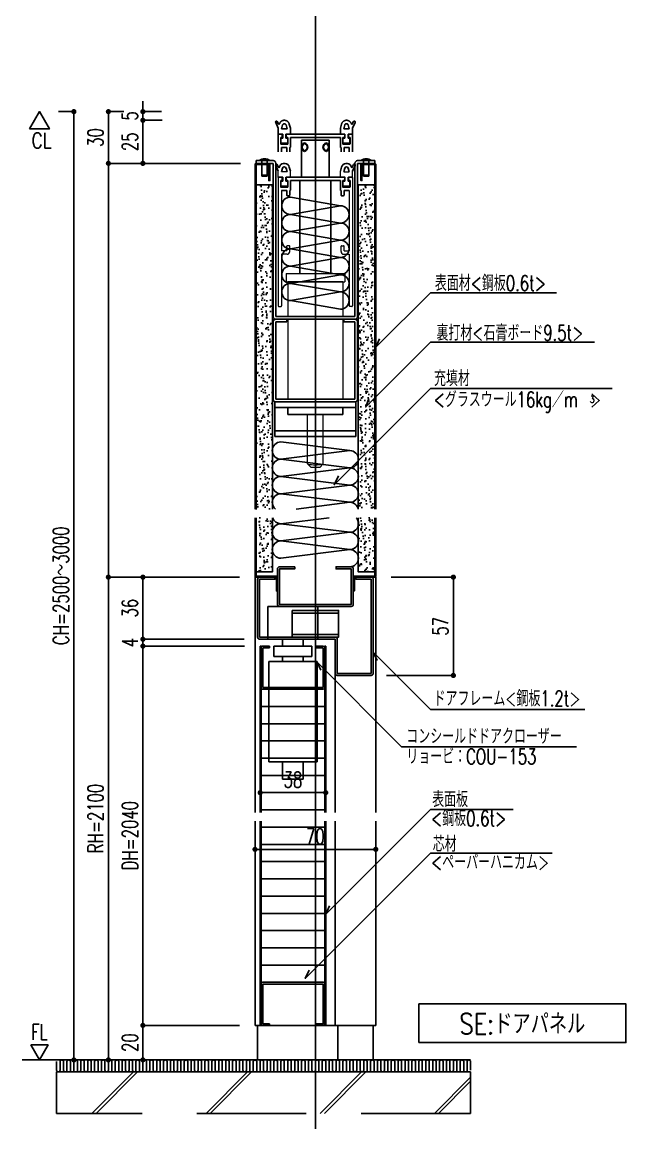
# Model space of a CAD drawing. Extents: x 21 to 47673, y 9 to 26406.
# Drawn here: x 20036 to 20386, y 17336 to 17978 of the extents above; entities that cross this region are included whole.
import ezdxf
from ezdxf.enums import TextEntityAlignment as Align

# ---------------------------------------------------------------- set-up
doc = ezdxf.new("R2010")
doc.units = 0
doc.header["$LTSCALE"] = 10
doc.header["$PDMODE"] = 35
doc.header["$PDSIZE"] = 5
doc.linetypes.add('HIDDEN', pattern=[9.525, 6.35, -3.175])
for name, color, linetype in [('_別途', 6, 'Continuous'), ('_基準', 1, 'Continuous'), ('_文字', 3, 'Continuous'), ('_製品', 4, 'Continuous'), ('_製品寸法', 9, 'Continuous'), ('_製品点線', 6, 'Continuous')]:
    doc.layers.add(name, color=color, linetype=linetype)
doc.styles.add('OKAMURA', font='simplex8.shx', dxfattribs={"width": 0.7, "bigfont": 'BIGFONT.shx'})
doc.dimstyles.new('OKAMURA-003', dxfattribs={"dimscale": 3, "dimtxt": 3, "dimasz": 1, "dimexe": 0, "dimexo": 3, "dimgap": 1, "dimtad": 1, "dimdec": 3, "dimdsep": 46, "dimtxsty": 'OKAMURA', "dimblk1": 'DOT', "dimblk2": 'DOT', "dimsah": 1, "dimcen": 0, "dimclrd": 9, "dimclre": 9, "dimclrt": 3, "dimadec": 0, "dimazin": 0, "dimtfac": 1, "dimtdec": 3, "dimtix": 1, "dimtmove": 2, "dimatfit": 3, "dimldrblk": 'NONE', "dimfxl": 0, "dimtolj": 1, "dimarcsym": 0})
pattern_1 = [(127.5, (-4866.6654, -2716.763), (-4.8941324, -0.160003), [0, -3.8608, 0, -4.318, 0, -4.1275]), (97.5, (-4866.6654, -2716.763), (-7.168251, 4.495233), [0, -2.0828, 0, -3.4798, 0, -1.3335]), (57.5, (-4866.6654, -2719.887), (-0.014372, 7.9099237), [0, -1.27, 0, -4.572, 0, -5.969]), (47.5, (-4866.6654, -2719.887), (-2.229293, 7.6355645), [0, -0.635, 0, -2.9972, 0, -3.429])]
pattern_2 = [(127.5, (-7522.364, -3022.263), (-4.8941324, -0.1600031), [0, -3.8608, 0, -4.318, 0, -4.1275]), (97.5, (-7522.364, -3022.263), (-7.168251, 4.495233), [0, -2.0828, 0, -3.4798, 0, -1.3335]), (57.5, (-7522.364, -3025.387), (-0.0143718, 7.9099237), [0, -1.27, 0, -4.572, 0, -5.969]), (47.5, (-7522.364, -3025.387), (-2.229293, 7.6355645), [0, -0.635, 0, -2.9972, 0, -3.429])]

# ---------------------------------------------------------------- blocks, each defined once
blk = doc.blocks.new('_DOT')
at = {"color": 0, "linetype": 'ByBlock'}
blk.add_line((-0.5, 0), (-1, 0), dxfattribs=at)
at = {"color": 0, "linetype": 'ByBlock', "const_width": 0.5}
blk.add_lwpolyline([(-0.25, 0, 1), (0.25, 0, 1)], format="xyb", close=True, dxfattribs=at)
blk = doc.blocks.new('*D1664')
at = {"layer": '_製品寸法', "color": 9, "lineweight": -2, "transparency": 16777216}
for p, q in [((-149, 550), (-140, 550)), ((-140, 2.98), (-140, 547)), ((-149, -0.02), (-140, -0.02))]:
    blk.add_line(p, q, dxfattribs=at)
at = {"layer": 'Defpoints', "color": 0, "transparency": 16777216}
for p in [(-140, 550), (-140, 550), (-140, -0.02)]:
    blk.add_point(p, dxfattribs=at)
at = {"layer": '_製品寸法', "color": 9, "lineweight": -2, "transparency": 16777216, "xscale": 3, "yscale": 3, "zscale": 3}
for p, rotation in [((-140, 550), 90), ((-140, -0.02), 270)]:
    blk.add_blockref('_DOT', p, dxfattribs=dict(at, rotation=rotation))
at = {"layer": '_製品寸法', "color": 3, "transparency": 16777216, "insert": (-147.5, 274.99), "char_height": 9, "attachment_point": 5, "rotation": 90, "style": 'OKAMURA'}
blk.add_mtext('\\A1;CH=2500～3000', dxfattribs=at)
blk = doc.blocks.new('_None')
blk = doc.blocks.new('*D1665')
at = {"layer": '_製品寸法', "color": 9, "lineweight": -2, "transparency": 16777216}
for p, q in [((-111, 550), (-120, 550)), ((-120, 547), (-120, 523)), ((-43.4, 520), (-120, 520))]:
    blk.add_line(p, q, dxfattribs=at)
at = {"layer": 'Defpoints', "color": 0, "transparency": 16777216}
for p in [(-120, 550), (-120, 520), (-34.4, 520)]:
    blk.add_point(p, dxfattribs=at)
at = {"layer": '_製品寸法', "color": 9, "lineweight": -2, "transparency": 16777216, "xscale": 3, "yscale": 3, "zscale": 3}
for p, rotation in [((-120, 550), 90), ((-120, 520), 270)]:
    blk.add_blockref('_DOT', p, dxfattribs=dict(at, rotation=rotation))
at = {"layer": '_製品寸法', "color": 3, "transparency": 16777216, "insert": (-127.5, 535), "char_height": 9, "attachment_point": 5, "rotation": 90, "style": 'OKAMURA'}
blk.add_mtext('\\A1;30', dxfattribs=at)
blk = doc.blocks.new('*D1666')
at = {"layer": '_製品寸法', "color": 9, "lineweight": -2, "transparency": 16777216}
for p, q in [((-43.4, 520), (-120, 520)), ((-120, 517), (-120, 283)), ((-44, 280), (-120, 280))]:
    blk.add_line(p, q, dxfattribs=at)
at = {"layer": 'Defpoints', "color": 0, "transparency": 16777216}
for p in [(-34.4, 520), (-120, 280), (-35, 280)]:
    blk.add_point(p, dxfattribs=at)
at = {"layer": '_製品寸法', "color": 9, "lineweight": -2, "transparency": 16777216, "xscale": 3, "yscale": 3, "zscale": 3}
for p, rotation in [((-120, 520), 90), ((-120, 280), 270)]:
    blk.add_blockref('_DOT', p, dxfattribs=dict(at, rotation=rotation))
blk = doc.blocks.new('*D1667')
at = {"layer": '_製品寸法', "color": 9, "lineweight": -2, "transparency": 16777216}
for p, q in [((-44, 280), (-120, 280)), ((-120, 277), (-120, 3)), ((-111, 0), (-120, 0))]:
    blk.add_line(p, q, dxfattribs=at)
at = {"layer": 'Defpoints', "color": 0, "transparency": 16777216}
for p in [(-35, 280), (-120, 0), (-120, 0)]:
    blk.add_point(p, dxfattribs=at)
at = {"layer": '_製品寸法', "color": 9, "lineweight": -2, "transparency": 16777216, "xscale": 3, "yscale": 3, "zscale": 3}
for p, rotation in [((-120, 280), 90), ((-120, 0), 270)]:
    blk.add_blockref('_DOT', p, dxfattribs=dict(at, rotation=rotation))
at = {"layer": '_製品寸法', "color": 3, "transparency": 16777216, "insert": (-127.5, 140), "char_height": 9, "attachment_point": 5, "rotation": 90, "style": 'OKAMURA'}
blk.add_mtext('\\A1;RH=2100', dxfattribs=at)
blk = doc.blocks.new('*D1668')
at = {"layer": '_製品寸法', "color": 9, "lineweight": -2, "transparency": 16777216}
for p, q in [((-41, 240), (-100, 240)), ((-100, 237), (-100, 23)), ((-44, 20), (-100, 20))]:
    blk.add_line(p, q, dxfattribs=at)
at = {"layer": 'Defpoints', "color": 0, "transparency": 16777216}
for p in [(-32, 240), (-100, 20), (-35, 20)]:
    blk.add_point(p, dxfattribs=at)
at = {"layer": '_製品寸法', "color": 9, "lineweight": -2, "transparency": 16777216, "xscale": 3, "yscale": 3, "zscale": 3}
for p, rotation in [((-100, 240), 90), ((-100, 20), 270)]:
    blk.add_blockref('_DOT', p, dxfattribs=dict(at, rotation=rotation))
at = {"layer": '_製品寸法', "color": 3, "transparency": 16777216, "insert": (-107.5, 130), "char_height": 9, "attachment_point": 5, "rotation": 90, "style": 'OKAMURA'}
blk.add_mtext('\\A1;DH=2040', dxfattribs=at)
blk = doc.blocks.new('*D1669')
at = {"layer": '_製品寸法', "color": 9, "lineweight": -2, "transparency": 16777216}
for p, q in [((-44, 20), (-100, 20)), ((-100, 17), (-100, 3)), ((-109, 0), (-100, 0))]:
    blk.add_line(p, q, dxfattribs=at)
at = {"layer": 'Defpoints', "color": 0, "transparency": 16777216}
for p in [(-35, 20), (-100, 0), (-100, 0)]:
    blk.add_point(p, dxfattribs=at)
at = {"layer": '_製品寸法', "color": 9, "lineweight": -2, "transparency": 16777216, "xscale": 3, "yscale": 3, "zscale": 3}
for p, rotation in [((-100, 20), 90), ((-100, 0), 270)]:
    blk.add_blockref('_DOT', p, dxfattribs=dict(at, rotation=rotation))
at = {"layer": '_製品寸法', "color": 3, "transparency": 16777216, "insert": (-107.5, 10), "char_height": 9, "attachment_point": 5, "rotation": 90, "style": 'OKAMURA'}
blk.add_mtext('\\A1;20', dxfattribs=at)
blk = doc.blocks.new('*D1670')
at = {"layer": '_製品寸法', "color": 9, "lineweight": -2, "transparency": 16777216}
for p, q in [((-44, 280), (-100, 280)), ((-100, 277), (-100, 247)), ((-41.3, 244), (-100, 244))]:
    blk.add_line(p, q, dxfattribs=at)
at = {"layer": 'Defpoints', "color": 0, "transparency": 16777216}
for p in [(-35, 280), (-100, 244), (-32.3, 244)]:
    blk.add_point(p, dxfattribs=at)
at = {"layer": '_製品寸法', "color": 9, "lineweight": -2, "transparency": 16777216, "xscale": 3, "yscale": 3, "zscale": 3}
for p, rotation in [((-100, 280), 90), ((-100, 244), 270)]:
    blk.add_blockref('_DOT', p, dxfattribs=dict(at, rotation=rotation))
at = {"layer": '_製品寸法', "color": 3, "transparency": 16777216, "insert": (-107.5, 262), "char_height": 9, "attachment_point": 5, "rotation": 90, "style": 'OKAMURA'}
blk.add_mtext('\\A1;36', dxfattribs=at)
blk = doc.blocks.new('*D1671')
at = {"layer": '_製品寸法', "color": 9, "lineweight": -2, "transparency": 16777216}
for p, q in [((-100, 247), (-100, 250)), ((-41.3, 244), (-100, 244)), ((-100, 244), (-100, 240)), ((-41, 240), (-100, 240)), ((-100, 237), (-100, 234))]:
    blk.add_line(p, q, dxfattribs=at)
at = {"layer": 'Defpoints', "color": 0, "transparency": 16777216}
for p in [(-32.3, 244), (-100, 240), (-32, 240)]:
    blk.add_point(p, dxfattribs=at)
at = {"layer": '_製品寸法', "color": 9, "lineweight": -2, "transparency": 16777216, "xscale": 3, "yscale": 3, "zscale": 3}
for p, rotation in [((-100, 244), 270), ((-100, 240), 90)]:
    blk.add_blockref('_DOT', p, dxfattribs=dict(at, rotation=rotation))
at = {"layer": '_製品寸法', "color": 3, "transparency": 16777216, "insert": (-107.5, 242), "char_height": 9, "attachment_point": 5, "rotation": 90, "style": 'OKAMURA'}
blk.add_mtext('\\A1;4', dxfattribs=at)
blk = doc.blocks.new('*D1672')
at = {"layer": '_製品寸法', "color": 9, "lineweight": -2, "transparency": 16777216}
for p, q in [((44, 280), (80, 280)), ((80, 277), (80, 226)), ((41.3, 223), (80, 223))]:
    blk.add_line(p, q, dxfattribs=at)
at = {"layer": 'Defpoints', "color": 0, "transparency": 16777216}
for p in [(35, 280), (32.3, 223), (80, 223)]:
    blk.add_point(p, dxfattribs=at)
at = {"layer": '_製品寸法', "color": 9, "lineweight": -2, "transparency": 16777216, "xscale": 3, "yscale": 3, "zscale": 3}
for p, rotation in [((80, 280), 90), ((80, 223), 270)]:
    blk.add_blockref('_DOT', p, dxfattribs=dict(at, rotation=rotation))
at = {"layer": '_製品寸法', "color": 3, "transparency": 16777216, "insert": (72.5, 251.5), "char_height": 9, "attachment_point": 5, "rotation": 90, "style": 'OKAMURA'}
blk.add_mtext('\\A1;57', dxfattribs=at)
blk = doc.blocks.new('*D1673')
at = {"layer": '_製品寸法', "color": 9, "lineweight": -2, "transparency": 16777216}
for p, q in [((-35, 131.12), (-35, 122.12)), ((35, 131.12), (35, 122.12)), ((-32, 122.12), (32, 122.12))]:
    blk.add_line(p, q, dxfattribs=at)
at = {"layer": 'Defpoints', "color": 0, "transparency": 16777216}
for p in [(-35, 122.12), (35, 122.12), (35, 122.12)]:
    blk.add_point(p, dxfattribs=at)
at = {"layer": '_製品寸法', "color": 9, "lineweight": -2, "transparency": 16777216, "xscale": 3, "yscale": 3, "zscale": 3, "rotation": 180}
blk.add_blockref('_DOT', (-35, 122.12), dxfattribs=at)
at = {"layer": '_製品寸法', "color": 9, "lineweight": -2, "transparency": 16777216, "xscale": 3, "yscale": 3, "zscale": 3}
blk.add_blockref('_DOT', (35, 122.12), dxfattribs=at)
at = {"layer": '_製品寸法', "color": 3, "transparency": 16777216, "insert": (0, 129.62), "char_height": 9, "attachment_point": 5, "style": 'OKAMURA'}
blk.add_mtext('\\A1;70', dxfattribs=at)
blk = doc.blocks.new('*D1674')
at = {"layer": '_製品寸法', "color": 9, "lineweight": -2, "transparency": 16777216}
for p, q in [((-32, 164), (-32, 155)), ((6, 164), (6, 155)), ((-29, 155), (3, 155))]:
    blk.add_line(p, q, dxfattribs=at)
at = {"layer": 'Defpoints', "color": 0, "transparency": 16777216}
for p in [(-32, 155), (6, 155), (6, 155)]:
    blk.add_point(p, dxfattribs=at)
at = {"layer": '_製品寸法', "color": 9, "lineweight": -2, "transparency": 16777216, "xscale": 3, "yscale": 3, "zscale": 3, "rotation": 180}
blk.add_blockref('_DOT', (-32, 155), dxfattribs=at)
at = {"layer": '_製品寸法', "color": 9, "lineweight": -2, "transparency": 16777216, "xscale": 3, "yscale": 3, "zscale": 3}
blk.add_blockref('_DOT', (6, 155), dxfattribs=at)
at = {"layer": '_製品寸法', "color": 3, "transparency": 16777216, "insert": (-13, 162.5), "char_height": 9, "attachment_point": 5, "style": 'OKAMURA'}
blk.add_mtext('\\A1;38', dxfattribs=at)
blk = doc.blocks.new('A$C7104633C')
at = {"color": 0, "linetype": 'HIDDEN'}
for p, q in [((-21.5, -9.5), (-23.01, -6.21)), ((-21.11, -7.5), (-22.12, -5.75)), ((21.11, -7.5), (22.12, -5.75)), ((21.5, -9.5), (23.01, -6.21)), ((-21.5, -13), (-21.5, -9.5)), ((-21.11, -7.5), (-20.67, -6.63)), ((-19.56, -10), (-18.97, -7.74)), ((-16.44, -10), (-19.56, -10)), ((-16.44, -10), (-17.03, -7.74)), ((-14.5, -9.5), (-15.1, -7.23)), ((-14.5, -13), (-14.5, -9.5)), ((14.5, -9.5), (15.1, -7.23)), ((14.5, -13), (14.5, -9.5)), ((16.44, -10), (17.03, -7.74)), ((16.44, -10), (19.56, -10)), ((19.56, -10), (18.97, -7.74)), ((21.11, -7.5), (20.67, -6.63)), ((21.5, -13), (21.5, -9.5)), ((-18.95, -13), (-21.5, -13)), ((-21.5, -13.3), (-21.5, -23.4)), ((-19.5, -13), (-21.2, -13)), ((-20.1, -18.6), (-20.1, -15)), ((-20.1, -15), (-19.2, -15)), ((-20, -18.3), (-20, -15.3)), ((-18.95, -15.3), (-20, -15.3)), ((-16, -18.3), (-20, -18.3)), ((-16.2, -18.9), (-19.8, -18.9)), ((-19.2, -15), (-19.2, -13.3)), ((-18.95, -13), (-18.95, -15.3)), ((-17.05, -13), (-17.05, -15.3)), ((-17.05, -13), (-14.5, -13)), ((-17.05, -13), (-17.05, -15.3)), ((-17.05, -15.3), (-16, -15.3)), ((-17, -13.3), (-17, -15)), ((-15.9, -15), (-17, -15)), ((-0.3, -13), (-16.7, -13)), ((-16, -15.3), (-16, -18.3)), ((-15.9, -15), (-15.9, -18.6)), ((-14.5, -20.5), (-14.5, -15)), ((0, -15), (-14.5, -15)), ((-0.3, -13), (0, -13.3)), ((0.3, -13), (0, -13.3)), ((0, -15), (14.5, -15)), ((0.3, -13), (16.7, -13)), ((17.05, -13), (14.5, -13)), ((14.5, -20.5), (14.5, -15)), ((15.9, -15), (17, -15)), ((15.9, -15), (15.9, -18.6)), ((16, -15.3), (16, -18.3)), ((17.05, -15.3), (16, -15.3)), ((16, -18.3), (20, -18.3)), ((16.2, -18.9), (19.8, -18.9)), ((17, -13.3), (17, -15)), ((17.05, -13), (17.05, -15.3)), ((17.05, -13), (17.05, -15.3)), ((18.95, -13), (18.95, -15.3)), ((18.95, -13), (21.5, -13)), ((18.95, -15.3), (20, -15.3)), ((19.2, -15), (19.2, -13.3)), ((20.1, -15), (19.2, -15)), ((19.5, -13), (21.2, -13)), ((20, -18.3), (20, -15.3)), ((20.1, -18.6), (20.1, -15)), ((21.5, -13.3), (21.5, -23.4)), ((-16.6, -20.8), (-19.6, -20.8)), ((-19.6, -20.8), (-19.6, -23.4)), ((-16.6, -20.8), (-16.6, -23.4)), ((-14.8, -20.8), (-14.9, -20.8)), ((-14.9, -23.4), (-14.9, -20.8)), ((14.8, -20.8), (14.9, -20.8)), ((14.9, -23.4), (14.9, -20.8)), ((16.6, -20.8), (19.6, -20.8)), ((16.6, -20.8), (16.6, -23.4)), ((19.6, -20.8), (19.6, -23.4))]:
    blk.add_line(p, q, dxfattribs=at)
for centre, radius, start, end in [((-22.56, -6), 0.5, 30.00233, 204.67075), ((-18, -8), 3, 14.81758, 152.90813), ((18, -8), 3, 27.09178, 165.18233), ((22.56, -6), 0.5, 335.32916, 149.99758), ((-18, -8), 1, 14.81758, 164.93495), ((18, -8), 1, 15.06496, 165.18233), ((-21.2, -13.3), 0.3, 90, 180), ((-19.8, -18.6), 0.3, 180, 270), ((-19.5, -13.3), 0.3, 0, 90), ((-16.7, -13.3), 0.3, 90, 180), ((-16.2, -18.6), 0.3, 270, 0), ((16.2, -18.6), 0.3, 179.99991, 269.99991), ((16.7, -13.3), 0.3, 359.99991, 89.99991), ((19.5, -13.3), 0.3, 89.99991, 179.99991), ((19.8, -18.6), 0.3, 269.99991, 359.99991), ((21.2, -13.3), 0.3, 359.99991, 89.99991), ((-14.8, -20.5), 0.3, 270, 0), ((14.8, -20.5), 0.3, 179.99991, 269.99991)]:
    blk.add_arc(centre, radius, start, end, dxfattribs=at)
blk = doc.blocks.new('床仕上ｶｰﾍﾟｯﾄ')
at = {"linetype": 'ByBlock', "lineweight": -2}
h = blk.add_hatch(dxfattribs=at)
h.set_pattern_fill('JIS_LC_8', color=0, scale=6, style=0)
h.set_pattern_definition([(45, (-398.12, -548.723), (-33.0926, 33.0926), []), (45, (-395.72, -548.723), (-33.0926, 33.0926), [])])
h.paths.add_polyline_path([(-150, -7), (90, -7), (90, -31), (-150, -31)])
at = {"color": 0, "linetype": 'ByBlock', "lineweight": -2}
for p, q in [((90, 0), (-170, 0)), ((90, -7), (-150, -7))]:
    blk.add_line(p, q, dxfattribs=at)
blk.add_lwpolyline([(-150, -1), (-150, -6, 0.414214), (-149, -7, 0.414214), (-148, -6), (-148, -1, -0.414214), (-147, 0, -0.414214), (-146, -1), (-146, -6, 0.414214), (-145, -7, 0.414214), (-144, -6), (-144, -1, -0.414214), (-143, 0, -0.414214), (-142, -1), (-142, -6, 0.414214), (-141, -7, 0.414214), (-140, -6), (-140, -1, -0.414214), (-139, 0, -0.414214), (-138, -1), (-138, -6, 0.414214), (-137, -7, 0.414214), (-136, -6), (-136, -1, -0.414214), (-135, 0, -0.414214), (-134, -1), (-134, -6, 0.414214), (-133, -7, 0.414214), (-132, -6), (-132, -1, -0.414214), (-131, 0, -0.414214), (-130, -1), (-130, -6, 0.414214), (-129, -7, 0.414214), (-128, -6), (-128, -1, -0.414214), (-127, 0, -0.414214), (-126, -1), (-126, -6, 0.414214), (-125, -7, 0.414214), (-124, -6), (-124, -1, -0.414214), (-123, 0, -0.414214), (-122, -1), (-122, -6, 0.414214), (-121, -7, 0.414214), (-120, -6), (-120, -1, -0.414214), (-119, 0, -0.414214), (-118, -1), (-118, -6, 0.414214), (-117, -7, 0.414214), (-116, -6), (-116, -1, -0.414214), (-115, 0, -0.414214), (-114, -1), (-114, -6, 0.414214), (-113, -7, 0.414214), (-112, -6), (-112, -1, -0.414214), (-111, 0, -0.414214), (-110, -1), (-110, -6, 0.414214), (-109, -7, 0.414214), (-108, -6), (-108, -1, -0.414214), (-107, 0, -0.414214), (-106, -1), (-106, -6, 0.414214), (-105, -7, 0.414214), (-104, -6), (-104, -1, -0.414214), (-103, 0, -0.414214), (-102, -1), (-102, -6, 0.414214), (-101, -7, 0.414214), (-100, -6), (-100, -1, -0.414214), (-99, 0, -0.414214), (-98, -1), (-98, -6, 0.414214), (-97, -7, 0.414214), (-96, -6), (-96, -1, -0.414214), (-95, 0, -0.414214), (-94, -1), (-94, -6, 0.414214), (-93, -7, 0.414214), (-92, -6), (-92, -1, -0.414214), (-91, 0, -0.414214), (-90, -1), (-90, -6, 0.414214), (-89, -7, 0.414214), (-88, -6), (-88, -1, -0.414214), (-87, 0, -0.414214), (-86, -1), (-86, -6, 0.414214), (-85, -7, 0.414214), (-84, -6), (-84, -1, -0.414214), (-83, 0, -0.414214), (-82, -1), (-82, -6, 0.414214), (-81, -7, 0.414214), (-80, -6), (-80, -1, -0.414214), (-79, 0, -0.414214), (-78, -1), (-78, -6, 0.414214), (-77, -7, 0.414214), (-76, -6), (-76, -1, -0.414214), (-75, 0, -0.414214), (-74, -1), (-74, -6, 0.414214), (-73, -7, 0.414214), (-72, -6), (-72, -1, -0.414214), (-71, 0, -0.414214), (-70, -1), (-70, -6, 0.414214), (-69, -7, 0.414214), (-68, -6), (-68, -1, -0.414214), (-67, 0, -0.414214), (-66, -1), (-66, -6, 0.414214), (-65, -7, 0.414214), (-64, -6), (-64, -1, -0.414214), (-63, 0, -0.414214), (-62, -1), (-62, -6, 0.414214), (-61, -7, 0.414214), (-60, -6), (-60, -1, -0.414214), (-59, 0, -0.414214), (-58, -1), (-58, -6, 0.414214), (-57, -7, 0.414214), (-56, -6), (-56, -1, -0.414214), (-55, 0, -0.414214), (-54, -1), (-54, -6, 0.414214), (-53, -7, 0.414214), (-52, -6), (-52, -1, -0.414214), (-51, 0, -0.414214), (-50, -1), (-50, -6, 0.414214), (-49, -7, 0.414214), (-48, -6), (-48, -1, -0.414214), (-47, 0, -0.414214), (-46, -1), (-46, -6, 0.414214), (-45, -7, 0.414214), (-44, -6), (-44, -1, -0.414214), (-43, 0, -0.414214), (-42, -1), (-42, -6, 0.414214), (-41, -7, 0.414214), (-40, -6), (-40, -1, -0.414214), (-39, 0, -0.414214), (-38, -1), (-38, -6, 0.414214), (-37, -7, 0.414214), (-36, -6), (-36, -1, -0.414214), (-35, 0, -0.414214), (-34, -1), (-34, -6, 0.414214), (-33, -7, 0.414214), (-32, -6), (-32, -1, -0.414214), (-31, 0, -0.414214), (-30, -1), (-30, -6, 0.414214), (-29, -7, 0.414214), (-28, -6), (-28, -1, -0.414214), (-27, 0, -0.414214), (-26, -1), (-26, -6, 0.414214), (-25, -7, 0.414214), (-24, -6), (-24, -1, -0.414214), (-23, 0, -0.414214), (-22, -1), (-22, -6, 0.414214), (-21, -7, 0.414214), (-20, -6), (-20, -1, -0.414214), (-19, 0, -0.414214), (-18, -1), (-18, -6, 0.414214), (-17, -7, 0.414214), (-16, -6), (-16, -1, -0.414214), (-15, 0, -0.414214), (-14, -1), (-14, -6, 0.414214), (-13, -7, 0.414214), (-12, -6), (-12, -1, -0.414214), (-11, 0, -0.414214), (-10, -1), (-10, -6, 0.414214), (-9, -7, 0.414214), (-8, -6), (-8, -1, -0.414214), (-7, 0, -0.414214), (-6, -1), (-6, -6, 0.414214), (-5, -7, 0.414214), (-4, -6), (-4, -1, -0.414214), (-3, 0, -0.414214), (-2, -1), (-2, -6, 0.414214), (-1, -7, 0.414214), (0, -6), (0, -1, -0.414214), (1, 0, -0.414214), (2, -1), (2, -6, 0.414214), (3, -7, 0.414214), (4, -6), (4, -1, -0.414214), (5, 0, -0.414214), (6, -1), (6, -6, 0.414214), (7, -7, 0.414214), (8, -6), (8, -1, -0.414214), (9, 0, -0.414214), (10, -1), (10, -6, 0.414214), (11, -7, 0.414214), (12, -6), (12, -1, -0.414214), (13, 0, -0.414214), (14, -1), (14, -6, 0.414214), (15, -7, 0.414214), (16, -6), (16, -1, -0.414214), (17, 0, -0.414214), (18, -1), (18, -6, 0.414214), (19, -7, 0.414214), (20, -6), (20, -1, -0.414214), (21, 0, -0.414214), (22, -1), (22, -6, 0.414214), (23, -7, 0.414214), (24, -6), (24, -1, -0.414214), (25, 0, -0.414214), (26, -1), (26, -6, 0.414214), (27, -7, 0.414214), (28, -6), (28, -1, -0.414214), (29, 0, -0.414214), (30, -1), (30, -6, 0.414214), (31, -7, 0.414214), (32, -6), (32, -1, -0.414214), (33, 0, -0.414214), (34, -1), (34, -6, 0.414214), (35, -7, 0.414214), (36, -6), (36, -1, -0.414214), (37, 0, -0.414214), (38, -1), (38, -6, 0.414214), (39, -7, 0.414214), (40, -6), (40, -1, -0.414214), (41, 0, -0.414214), (42, -1), (42, -6, 0.414214), (43, -7, 0.414214), (44, -6), (44, -1, -0.414214), (45, 0, -0.414214), (46, -1), (46, -6, 0.414214), (47, -7, 0.414214), (48, -6), (48, -1, -0.414214), (49, 0, -0.414214), (50, -1), (50, -6, 0.414214), (51, -7, 0.414214), (52, -6), (52, -1, -0.414214), (53, 0, -0.414214), (54, -1), (54, -6, 0.414214), (55, -7, 0.414214), (56, -6), (56, -1, -0.414214), (57, 0, -0.414214), (58, -1), (58, -6, 0.414214), (59, -7, 0.414214), (60, -6), (60, -1, -0.414214), (61, 0, -0.414214), (62, -1), (62, -6, 0.414214), (63, -7, 0.414214), (64, -6), (64, -1, -0.414214), (65, 0, -0.414214), (66, -1), (66, -6, 0.414214), (67, -7, 0.414214), (68, -6), (68, -1, -0.414214), (69, 0, -0.414214), (70, -1), (70, -6, 0.414214), (71, -7, 0.414214), (72, -6), (72, -1, -0.414214), (73, 0, -0.414214), (74, -1), (74, -6, 0.414214), (75, -7, 0.414214), (76, -6), (76, -1, -0.414214), (77, 0, -0.414214), (78, -1), (78, -6, 0.414214), (79, -7, 0.414214), (80, -6), (80, -1, -0.414214), (81, 0, -0.414214), (82, -1), (82, -6, 0.414214), (83, -7, 0.414214), (84, -6), (84, -1, -0.414214), (85, 0, -0.414214), (86, -1), (86, -6, 0.414214), (87, -7, 0.414214), (88, -6), (88, -1, -0.414214), (89, 0, -0.414214), (90, -1), (90, -6)], format="xyb", dxfattribs=at)
at = {"layer": 'Defpoints', "color": 135, "linetype": 'HIDDEN'}
blk.add_lwpolyline([(-150, -7), (90, -7), (90, -31), (-150, -31)], close=True, dxfattribs=at)
blk = doc.blocks.new('*D1675')
at = {"layer": '_製品寸法', "color": 9, "lineweight": -2, "transparency": 16777216}
for p, q in [((-88.8, 545), (-100, 545)), ((-100, 542), (-100, 523)), ((-88.4, 520), (-100, 520))]:
    blk.add_line(p, q, dxfattribs=at)
at = {"layer": 'Defpoints', "color": 0, "transparency": 16777216}
for p in [(-79.8, 545), (-100, 520), (-79.4, 520)]:
    blk.add_point(p, dxfattribs=at)
at = {"layer": '_製品寸法', "color": 9, "lineweight": -2, "transparency": 16777216, "xscale": 3, "yscale": 3, "zscale": 3}
for p, rotation in [((-100, 545), 90), ((-100, 520), 270)]:
    blk.add_blockref('_DOT', p, dxfattribs=dict(at, rotation=rotation))
at = {"layer": '_製品寸法', "color": 3, "transparency": 16777216, "insert": (-107.5, 532.5), "char_height": 9, "attachment_point": 5, "rotation": 90, "style": 'OKAMURA'}
blk.add_mtext('\\A1;25', dxfattribs=at)
blk = doc.blocks.new('*D1676')
at = {"layer": '_製品寸法', "color": 9, "lineweight": -2, "transparency": 16777216}
for p, q in [((-100, 553), (-100, 556)), ((-89.2, 550), (-100, 550)), ((-100, 550), (-100, 545)), ((-88.8, 545), (-100, 545)), ((-100, 542), (-100, 539))]:
    blk.add_line(p, q, dxfattribs=at)
at = {"layer": 'Defpoints', "color": 0, "transparency": 16777216}
for p in [(-80.2, 550), (-100, 545), (-79.8, 545)]:
    blk.add_point(p, dxfattribs=at)
at = {"layer": '_製品寸法', "color": 9, "lineweight": -2, "transparency": 16777216, "xscale": 3, "yscale": 3, "zscale": 3}
for p, rotation in [((-100, 550), 270), ((-100, 545), 90)]:
    blk.add_blockref('_DOT', p, dxfattribs=dict(at, rotation=rotation))
at = {"layer": '_製品寸法', "color": 3, "transparency": 16777216, "insert": (-107.5, 547.5), "char_height": 9, "attachment_point": 5, "rotation": 90, "style": 'OKAMURA'}
blk.add_mtext('\\A1;5', dxfattribs=at)
blk = doc.blocks.new('A$C4D9F0101')
at = {"layer": '_製品'}
blk.add_lwpolyline([(10, 23), (1.2, 23, 0.414214), (0, 21.8), (0, 1.2, 0.414214), (1.2, 0), (42.8, 0, 0.414214), (44, 1.2), (44, 21.8, 0.414214), (42.8, 23), (34, 23), (34, 21.8), (42.8, 21.8), (42.8, 1.2), (1.2, 1.2), (1.2, 21.8), (10, 21.8)], format="xyb", close=True, dxfattribs=at)
blk = doc.blocks.new('A$C096F286E')
at = {"layer": '_製品'}
for p, q in [((6.2, 9), (0, 9)), ((1.53, 9), (1.53, 0)), ((4.68, 9), (4.68, 0)), ((4.68, 0.5), (1.53, 0.5)), ((4.68, 0), (1.53, 0))]:
    blk.add_line(p, q, dxfattribs=at)
blk.add_arc((3.1, 4.7), 5.31, 54.24261, 125.75739, dxfattribs=at)
blk = doc.blocks.new('P15 CUAF_THAP')
at = {"layer": '_製品'}
h = blk.add_hatch(dxfattribs=at)
h.set_pattern_fill('AR-SAND', color=256, scale=0.1, angle=90, style=0)
h.set_pattern_definition(pattern_2)
edge = h.paths.add_edge_path()
edge.add_line((-24.9, 319.5), (-24.9, 507.5))
edge.add_line((-24.9, 507.5), (-34.4, 507.5))
edge.add_line((-34.4, 507.5), (-34.4, 319.5))
h = blk.add_hatch(dxfattribs=at)
h.set_pattern_fill('AR-SAND', color=256, scale=0.1, angle=90, style=0)
h.set_pattern_definition(pattern_2)
edge = h.paths.add_edge_path()
edge.add_line((24.9, 319.5), (24.9, 507.5))
edge.add_line((24.9, 507.5), (34.4, 507.5))
edge.add_line((34.4, 507.5), (34.4, 319.5))
h = blk.add_hatch(dxfattribs=at)
h.set_pattern_fill('AR-SAND', color=256, scale=0.1, angle=90, style=0)
h.set_pattern_definition(pattern_1)
edge = h.paths.add_edge_path()
edge.add_line((-24.9, 314.5), (-24.9, 283))
edge.add_line((-24.9, 283), (-34.4, 283))
edge.add_line((-34.4, 283), (-34.4, 314.5))
h = blk.add_hatch(dxfattribs=at)
h.set_pattern_fill('AR-SAND', color=256, scale=0.1, angle=90, style=0)
h.set_pattern_definition(pattern_1)
edge = h.paths.add_edge_path()
edge.add_line((24.9, 314.5), (24.9, 283))
edge.add_line((24.9, 283), (34.4, 283))
edge.add_line((34.4, 283), (34.4, 314.5))
for p, q in [((-8, 533.4), (8, 533.4)), ((-8, 512), (-8, 533.4)), ((8, 512), (8, 533.4)), ((-34.4, 520), (-34.4, 521.6)), ((-34.4, 521.6), (-24.5, 521.6)), ((-34.4, 520), (-24.5, 520)), ((-24.5, 520), (-24.5, 431.2)), ((-22.9, 520), (-22.9, 431.2)), ((22.9, 520), (22.9, 431.2)), ((34.4, 521.6), (24.5, 521.6)), ((34.4, 520), (24.5, 520)), ((24.5, 520), (24.5, 431.2)), ((34.4, 520), (34.4, 521.6)), ((-21.5, 515.5), (-23.01, 518.79)), ((-21.11, 517.5), (-22.12, 519.25)), ((-21.11, 517.5), (-20.67, 518.37)), ((-19.56, 515), (-18.97, 517.26)), ((-16.44, 515), (-17.03, 517.26)), ((-14.5, 515.5), (-15.1, 517.77)), ((14.5, 515.5), (15.1, 517.77)), ((16.44, 515), (17.03, 517.26)), ((19.56, 515), (18.97, 517.26)), ((21.11, 517.5), (20.67, 518.37)), ((21.11, 517.5), (22.12, 519.25)), ((21.5, 515.5), (23.01, 518.79)), ((-19.5, 512), (-21.2, 512)), ((-20.1, 506.4), (-20.1, 510)), ((-20.1, 510), (-19.2, 510)), ((-20, 506.7), (-20, 509.7)), ((-18.95, 509.7), (-20, 509.7)), ((-19.2, 510), (-19.2, 511.7)), ((-18.95, 512), (-18.95, 509.7)), ((-17.05, 512), (-17.05, 509.7)), ((-17.05, 509.7), (-16, 509.7)), ((-17, 511.7), (-17, 510)), ((-15.9, 510), (-17, 510)), ((-0.3, 512), (-16.7, 512)), ((-16, 509.7), (-16, 506.7)), ((-15.9, 510), (-15.9, 506.4)), ((-14.5, 504.5), (-14.5, 510)), ((0, 510), (-14.5, 510)), ((-9, 456.2), (-9, 510)), ((-0.3, 512), (0, 511.7)), ((0.3, 512), (0, 511.7)), ((0, 510), (14.5, 510)), ((0.3, 512), (16.7, 512)), ((9, 510), (9, 456.2)), ((14.5, 504.5), (14.5, 510)), ((15.9, 510), (17, 510)), ((15.9, 510), (15.9, 506.4)), ((16, 509.7), (16, 506.7)), ((17.05, 509.7), (16, 509.7)), ((17, 511.7), (17, 510)), ((17.05, 512), (17.05, 509.7)), ((18.95, 512), (18.95, 509.7)), ((18.95, 509.7), (20, 509.7)), ((19.2, 510), (19.2, 511.7)), ((20.1, 510), (19.2, 510)), ((19.5, 512), (21.2, 512)), ((20, 506.7), (20, 509.7)), ((20.1, 506.4), (20.1, 510)), ((-16, 506.7), (-20, 506.7)), ((-16.2, 506.1), (-19.8, 506.1)), ((-16.6, 504.2), (-19.6, 504.2)), ((-16.6, 504.2), (-16.6, 501.5)), ((-15.2, 501.2), (-16.3, 501.2)), ((-14.8, 504.2), (-14.9, 504.2)), ((-14.9, 501.5), (-14.9, 504.2)), ((14.8, 504.2), (14.9, 504.2)), ((14.9, 501.5), (14.9, 504.2)), ((15.2, 501.2), (16.3, 501.2)), ((16, 506.7), (20, 506.7)), ((16.2, 506.1), (19.8, 506.1)), ((16.6, 504.2), (19.6, 504.2)), ((16.6, 504.2), (16.6, 501.5)), ((-22.9, 431.2), (0, 431.2)), ((22.9, 431.2), (0, 431.2)), ((-24.5, 383.2), (-24.5, 428)), ((0, 429.6), (-22.9, 429.6)), ((-22.9, 429.6), (-16.5, 429.6)), ((-22.9, 383.2), (-22.9, 428)), ((-22.9, 428), (-16.5, 428)), ((-16.5, 428), (-16.5, 429.6)), ((0, 429.6), (22.9, 429.6)), ((16.5, 429.6), (22.9, 429.6)), ((16.5, 428), (16.5, 429.6)), ((16.5, 428), (22.9, 428)), ((22.9, 428), (22.9, 383.2)), ((24.5, 428), (24.5, 383.2)), ((23.5, 381.6), (-23.5, 381.6)), ((-23.5, 381.6), (-23.5, 361.6)), ((22.9, 383.2), (-22.9, 383.2)), ((22.9, 381.6), (-22.9, 381.6)), ((23.5, 381.6), (23.5, 361.6)), ((23.5, 378.4), (-23.5, 378.4)), ((-16, 378.4), (16, 378.4)), ((-16, 374.4), (-16, 378.4)), ((-16, 374.4), (16, 374.4)), ((16, 374.4), (16, 378.4)), ((23.5, 364.8), (-23.5, 364.8)), ((23.5, 361.6), (-23.5, 361.6)), ((-35, 280), (-22.8, 280)), ((-35, 143.5), (-35, 280)), ((35, 280), (22.8, 280)), ((35, 143.5), (35, 280)), ((-32, 240), (-31.5, 240)), ((-32, 143.5), (-32, 240)), ((-31.5, 143.5), (-31.5, 240)), ((-30.5, 240), (-26.5, 240)), ((-30.5, 239), (-30.5, 216)), ((-30.5, 239), (-26.5, 239)), ((-26.5, 240), (-26.5, 239)), ((0.5, 240), (4.5, 240)), ((0.5, 240), (0.5, 239)), ((0.5, 239), (4.5, 239)), ((4.5, 239), (4.5, 216)), ((5.5, 240), (6, 240)), ((5.5, 143.5), (5.5, 240)), ((6, 143.5), (6, 240)), ((11.5, 143.5), (11.5, 224.2)), ((-30.5, 216), (4.5, 216)), ((-30.5, 215), (4.5, 215)), ((5.5, 205), (-31.5, 205)), ((5.5, 195), (-31.5, 195)), ((5.5, 185), (-31.5, 185)), ((5.5, 175), (-31.5, 175)), ((5.5, 165), (-31.5, 165)), ((5.5, 155), (-31.5, 155)), ((5.5, 145), (-31.5, 145)), ((-35, 138.5), (-35, 20)), ((-32, 138.5), (-32, 20)), ((-31.5, 138.5), (-31.5, 20)), ((5.5, 135), (-31.5, 135)), ((5.5, 138.5), (5.5, 20)), ((6, 138.5), (6, 20)), ((11.5, 138.5), (11.5, 20)), ((35, 138.5), (35, 20)), ((5.5, 125), (-31.5, 125)), ((5.5, 115), (-31.5, 115)), ((5.5, 105), (-31.5, 105)), ((5.5, 95), (-31.5, 95)), ((5.5, 85), (-31.5, 85)), ((5.5, 75), (-31.5, 75)), ((5.5, 65), (-31.5, 65)), ((5.5, 55), (-31.5, 55)), ((-30.5, 45), (4.5, 45)), ((-30.5, 44), (-30.5, 21)), ((-30.5, 44), (4.5, 44)), ((4.5, 44), (4.5, 21)), ((-35, 20), (35, 20)), ((-33.5, 20), (-33.5, 0)), ((-30.5, 21), (-26.5, 21)), ((-26.5, 21), (-26.5, 20)), ((0.5, 21), (4.5, 21)), ((0.5, 21), (0.5, 20)), ((13, 20), (13, 0)), ((33.5, 20), (33.5, 0)), ((-33.5, 0), (33.5, 0))]:
    blk.add_line(p, q, dxfattribs=at)
at = {"layer": '_製品', "lineweight": 15}
for p, q in [((-21.5, 512), (-21.5, 515.5)), ((-16.44, 515), (-19.56, 515)), ((-14.5, 512), (-14.5, 515.5)), ((14.5, 512), (14.5, 515.5)), ((16.44, 515), (19.56, 515)), ((21.5, 512), (21.5, 515.5)), ((-18.95, 512), (-21.5, 512)), ((-21.5, 511.7), (-21.5, 437.3)), ((-17.05, 512), (-14.5, 512)), ((-17.05, 512), (-17.05, 509.7)), ((17.05, 512), (14.5, 512)), ((17.05, 512), (17.05, 509.7)), ((18.95, 512), (21.5, 512)), ((21.5, 511.7), (21.5, 437.3)), ((-19.6, 504.2), (-19.6, 469.2)), ((19.6, 504.2), (19.6, 469.2)), ((-16.6, 469.2), (-19.6, 469.2)), ((-16.6, 469.2), (-16.6, 471.9)), ((-15.2, 472.2), (-16.3, 472.2)), ((-14.9, 468.8), (-14.9, 471.9)), ((14.9, 468.8), (14.9, 471.9)), ((15.2, 472.2), (16.3, 472.2)), ((16.6, 469.2), (16.6, 471.9)), ((16.6, 469.2), (19.6, 469.2)), ((-19.6, 467.3), (-19.6, 437.3)), ((-16.4, 467.3), (-19.6, 467.3)), ((16.4, 467.3), (19.6, 467.3)), ((19.6, 467.3), (19.6, 437.3)), ((-17, 456.2), (17, 456.2)), ((-17, 456.2), (-17, 451.2)), ((17, 456.2), (17, 451.2)), ((-17, 451.2), (17, 451.2)), ((15.9, 451.2), (-15.9, 451.2)), ((-15.9, 451.2), (-15.9, 431.2)), ((15.9, 451.2), (15.9, 431.2)), ((-21.2, 437), (-19.9, 437)), ((21.2, 437), (19.9, 437)), ((-18.9, 429.6), (18.9, 429.6)), ((-15.9, 429.6), (-15.9, 383.2)), ((15.9, 429.6), (15.9, 383.2)), ((23.5, 381.6), (-23.5, 381.6)), ((-21.2, 381.6), (21.2, 381.6)), ((15.9, 383.2), (-15.9, 383.2)), ((-4.5, 345.64), (-4.5, 374.4)), ((4.5, 345.64), (4.5, 374.4)), ((-2.5, 343.64), (-4.5, 345.64)), ((2.5, 343.64), (-2.5, 343.64)), ((4.5, 345.64), (2.5, 343.64))]:
    blk.add_line(p, q, dxfattribs=at)
at = {"layer": '_製品', "color": 6, "linetype": 'ByBlock', "ltscale": 0.5}
blk.add_line((-14.5, 440.41), (14.5, 435.41), dxfattribs=at)
at = {"layer": '_製品'}
for points in [[(-34.4, 319.5), (-34.4, 519.4), (-27, 519.4), (-27, 510), (-26.4, 510), (-26.4, 519.4, 0.414214), (-27, 520), (-34.4, 520, 0.414214), (-35, 519.4), (-35, 319.5)], [(34.4, 319.5), (34.4, 519.4), (27, 519.4), (27, 510), (26.4, 510), (26.4, 519.4, -0.414214), (27, 520), (34.4, 520, -0.414214), (35, 519.4), (35, 319.5)], [(-35, 314.5), (-35, 280.6, 0.414214), (-34.4, 280), (-22.6, 280), (-22.6, 272), (-22, 272), (-22, 280, 0.414214), (-22.6, 280.6), (-34.4, 280.6), (-34.4, 314.5)], [(35, 314.5), (35, 280.6, -0.414214), (34.4, 280), (22.6, 280), (22.6, 272), (22, 272), (22, 280, -0.414214), (22.6, 280.6), (34.4, 280.6), (34.4, 314.5)]]:
    blk.add_lwpolyline(points, format="xyb", dxfattribs=at)
for points in [[(-24.9, 319.5), (-24.9, 507.5), (-34.4, 507.5), (-34.4, 319.5)], [(24.9, 319.5), (24.9, 507.5), (34.4, 507.5), (34.4, 319.5)], [(-24.9, 314.5), (-24.9, 283), (-34.4, 283), (-34.4, 314.5)], [(24.9, 314.5), (24.9, 283), (34.4, 283), (34.4, 314.5)]]:
    blk.add_lwpolyline(points, dxfattribs=at)
at = {"layer": '_製品', "color": 6, "linetype": 'ByBlock', "ltscale": 0.5}
for points in [[(14.5, 485.41), (14.5, 485.41, 0.414214), (19.5, 490.41), (19.5, 490.41, 0.414214), (14.5, 495.41), (14.5, 495.41), (-14.5, 490.41), (-14.5, 490.41, -0.414214), (-19.5, 495.41), (-19.5, 495.41, -0.414214), (-14.5, 500.41), (-14.5, 500.41), (14.5, 495.41)], [(14.5, 475.41), (14.5, 475.41, 0.414214), (19.5, 480.41), (19.5, 480.41, 0.414214), (14.5, 485.41), (14.5, 485.41), (-14.5, 480.41), (-14.5, 480.41, -0.414214), (-19.5, 485.41), (-19.5, 485.41, -0.414214), (-14.5, 490.41), (-14.5, 490.41), (14.5, 485.41)], [(14.5, 465.41), (14.5, 465.41, 0.414214), (19.5, 470.41), (19.5, 470.41, 0.414214), (14.5, 475.41), (14.5, 475.41), (-14.5, 470.41), (-14.5, 470.41, -0.414214), (-19.5, 475.41), (-19.5, 475.41, -0.414214), (-14.5, 480.41), (-14.5, 480.41), (14.5, 475.41)], [(14.5, 455.41), (14.5, 455.41, 0.414214), (19.5, 460.41), (19.5, 460.41, 0.414214), (14.5, 465.41), (14.5, 465.41), (-14.5, 460.41), (-14.5, 460.41, -0.414214), (-19.5, 465.41), (-19.5, 465.41, -0.414214), (-14.5, 470.41), (-14.5, 470.41), (14.5, 465.41)], [(14.5, 445.41), (14.5, 445.41, 0.414214), (19.5, 450.41), (19.5, 450.41, 0.414214), (14.5, 455.41), (14.5, 455.41), (-14.5, 450.41), (-14.5, 450.41, -0.414214), (-19.5, 455.41), (-19.5, 455.41, -0.414214), (-14.5, 460.41), (-14.5, 460.41), (14.5, 455.41)], [(14.5, 435.41), (14.5, 435.41, 0.414214), (19.5, 440.41), (19.5, 440.41, 0.414214), (14.5, 445.41), (14.5, 445.41), (-14.5, 440.41), (-14.5, 440.41, -0.414214), (-19.5, 445.41), (-19.5, 445.41, -0.414214), (-14.5, 450.41), (-14.5, 450.41), (14.5, 445.41)]]:
    blk.add_lwpolyline(points, format="xyb", dxfattribs=at)
at = {"layer": '_製品', "ltscale": 0.5}
for points in [[(20, 343.4), (20, 343.4, 0.414214), (25, 348.4), (25, 348.4, 0.414214), (20, 353.4), (20, 353.4), (-20, 348.4), (-20, 348.4, -0.414214), (-25, 353.4), (-25, 353.4, -0.414214), (-20, 358.4), (-20, 358.4), (20, 353.4)], [(20, 333.4), (20, 333.4, 0.414214), (25, 338.4), (25, 338.4, 0.414214), (20, 343.4), (20, 343.4), (-20, 338.4), (-20, 338.4, -0.414214), (-25, 343.4), (-25, 343.4, -0.414214), (-20, 348.4), (-20, 348.4), (20, 343.4)], [(20, 323.4), (20, 323.4, 0.414214), (25, 328.4), (25, 328.4, 0.414214), (20, 333.4), (20, 333.4), (-20, 328.4), (-20, 328.4, -0.414214), (-25, 333.4), (-25, 333.4, -0.414214), (-20, 338.4), (-20, 338.4), (20, 333.4)], [(-23.13, 319.5, -0.227486), (-25, 323.4), (-25, 323.4, -0.414214), (-20, 328.4), (-20, 328.4), (20, 323.4)], [(24.88, 319.5, 0.35065), (20, 323.4), (20, 323.4), (-11.2, 319.5)], [(20, 296), (20, 296, 0.414214), (25, 301), (25, 301, 0.414214), (20, 306), (20, 306), (-20, 301), (-20, 301, -0.414214), (-25, 306), (-25, 306, -0.414214), (-20, 311), (-20, 311), (20, 306)], [(8, 314.5), (-20, 311), (-20, 311, -0.327538), (-24.77, 314.5)], [(20, 306), (20, 306, 0.414214), (25, 311), (25, 311, 0.196315), (23.57, 314.5, 0.196315)], [(20, 286), (20, 286, 0.414214), (25, 291), (25, 291, 0.414214), (20, 296), (20, 296), (-20, 291), (-20, 291, -0.414214), (-25, 296), (-25, 296, -0.414214), (-20, 301), (-20, 301), (20, 296)]]:
    blk.add_lwpolyline(points, format="xyb", dxfattribs=at)
at = {"layer": '_製品'}
blk.add_lwpolyline([(11.5, 245.2), (-32.3, 245.2), (-32.3, 278.8), (-23.5, 278.8), (-23.5, 280), (-32.3, 280, 0.414214), (-33.5, 278.8), (-33.5, 245.2, 0.414214), (-32.3, 244), (11.5, 244), (11.5, 224.2, 0.414214), (12.7, 223), (32.3, 223, 0.414214), (33.5, 224.2), (33.5, 278.8, 0.414214), (32.3, 280), (23.5, 280), (23.5, 278.8), (32.3, 278.8), (32.3, 224.2), (12.7, 224.2), (12.7, 244, 0.414214)], format="xyb", close=True, dxfattribs=at)
at = {"layer": '_製品', "linetype": 'HIDDEN'}
for points in [[(-27.5, 244), (1.5, 244), (1.5, 263), (-27.5, 263)], [(-13.5, 259.1), (13.5, 259.1), (13.5, 260.7), (-13.5, 260.7)], [(-19, 240), (-7, 240), (-7, 244), (-19, 244)], [(-24, 234), (-2, 234), (-2, 240), (-24, 240)], [(-19, 231), (-7, 231), (-7, 234), (-19, 234)], [(-27, 172.8), (1, 172.8), (1, 231), (-27, 231)], [(-19, 162.8), (-7, 162.8), (-7, 172.8), (-19, 172.8)]]:
    blk.add_lwpolyline(points, close=True, dxfattribs=at)
at = {"layer": '_製品'}
for points in [[(-13.5, 260.7), (13.5, 260.7), (13.5, 245.2), (-13.5, 245.2)], [(13.5, 246.8), (-13.5, 246.8), (-13.5, 245.2), (13.5, 245.2)]]:
    blk.add_lwpolyline(points, close=True, dxfattribs=at)
for centre, radius, start, end in [((-5.06, 529.4), 2.82, 117.49088, 242.50912), ((-5.36, 529.4), 2.3, 116.00509, 243.99491), ((-6.9, 529.4), 2.56, 282.17276, 77.82724), ((-6.86, 529.4), 2.13, 283.42445, 76.57555), ((6.9, 529.4), 2.56, 102.17276, 257.82724), ((6.86, 529.4), 2.13, 103.42445, 256.57555), ((5.06, 529.4), 2.82, 297.49088, 62.50912), ((5.36, 529.4), 2.3, 296.00509, 63.99491), ((-24.5, 520), 1.6, 0, 90), ((-18, 517), 3, 14.81758, 152.90813), ((18, 517), 3, 27.09178, 165.18233), ((24.5, 520), 1.6, 90, 180), ((-22.56, 519), 0.5, 30.00233, 204.67075), ((-18, 517), 1, 14.81758, 164.93495), ((18, 517), 1, 15.06496, 165.18233), ((22.56, 519), 0.5, 335.32916, 149.99758), ((-21.2, 511.7), 0.3, 90, 180), ((-19.5, 511.7), 0.3, 0, 90), ((-16.7, 511.7), 0.3, 90, 180), ((16.7, 511.7), 0.3, 359.99991, 89.99991), ((19.5, 511.7), 0.3, 89.99991, 179.99991), ((21.2, 511.7), 0.3, 359.99991, 89.99991), ((-19.8, 506.4), 0.3, 180, 270), ((-16.3, 501.5), 0.3, 180, 270), ((-16.2, 506.4), 0.3, 270, 0), ((-15.2, 501.5), 0.3, 270, 0), ((-14.8, 504.5), 0.3, 270, 0), ((14.8, 504.5), 0.3, 179.99991, 269.99991), ((15.2, 501.5), 0.3, 179.99991, 269.99991), ((16.2, 506.4), 0.3, 179.99991, 269.99991), ((16.3, 501.5), 0.3, 269.99991, 359.99991), ((19.8, 506.4), 0.3, 269.99991, 359.99991), ((-22.9, 431.2), 1.6, 180, 270), ((22.9, 431.2), 1.6, 270, 0), ((-22.9, 428), 1.6, 90, 180), ((22.9, 428), 1.6, 0, 90), ((-22.9, 383.2), 1.6, 180, 270), ((22.9, 383.2), 1.6, 270, 0), ((-30.5, 239), 1, 90, 180.003), ((4.5, 239), 1, 0, 89.997), ((-30.5, 216), 1, 180, 270.003), ((4.5, 216), 1, 270, 359.997), ((-30.5, 44), 1, 90, 180.003), ((4.5, 44), 1, 0, 89.997), ((-30.5, 21), 1, 180, 270.003), ((4.5, 21), 1, 270, 359.997)]:
    blk.add_arc(centre, radius, start, end, dxfattribs=at)
at = {"layer": '_製品', "lineweight": 15}
for centre, radius, start, end in [((-16.3, 471.9), 0.3, 90, 180), ((-16.4, 468.8), 1.5, 270, 0), ((-15.2, 471.9), 0.3, 0, 90), ((15.2, 471.9), 0.3, 89.99991, 179.99991), ((16.4, 468.8), 1.5, 179.99991, 269.99991), ((16.3, 471.9), 0.3, 359.99991, 89.99991), ((-21.2, 437.3), 0.3, 179.99996, 270), ((-19.9, 437.3), 0.3, 270, 359.99995), ((19.9, 437.3), 0.3, 179.99995, 269.99991), ((21.2, 437.3), 0.3, 269.99991, 359.99995), ((0, 364.29), 19.18, 256.4329, 283.56708)]:
    blk.add_arc(centre, radius, start, end, dxfattribs=at)
at = {"xscale": -1, "rotation": 359.9999999984367}
blk.add_blockref('A$C096F286E', (-26.35, 512.6), dxfattribs=at)
blk.add_blockref('A$C096F286E', (26.35, 512.6))
at = {"layer": '_製品'}
blk.add_blockref('A$C4D9F0101', (-22, 263), dxfattribs=at)
blk = doc.blocks.new('*U1663')
at = {"layer": '_基準'}
blk.add_line((0, 1247), (0, -40), dxfattribs=at)
at = {"layer": '_文字', "color": 9}
for points in [[(37.2483, 418.173), (34.9996, 413.3506), (66.7442, 444.8563), (139.8156, 444.8563)], [(30.9567, 383.5672), (29.207, 378.7449), (66.7442, 416.1998), (161.835, 416.1998)], [(13.3441, 338.7076), (10.9409, 333.554), (66.7442, 389.3573), (172.0718, 389.3573)], [(35.7495, 231.6127), (33.5, 236.4367), (66.7451, 203.1917), (156.1917, 203.1917)], [(3.1457, 226.0624), (1, 230.6639), (50, 181.6639), (151.4193, 181.6639)], [(8.2495, 89.3482), (6, 84.5242), (66.7442, 145.2684), (114.5916, 145.2684)], [(-3.6644, 52.0562), (-5.894, 47.2749), (66.7442, 119.9129), (137.2669, 119.9129)]]:
    blk.add_lwpolyline(points, dxfattribs=at)
for points in [[(60, 10), (60, 32.5), (180, 32.5), (180, 10)], [(-165, 8.6603), (-155, 8.6603), (-160, 0)]]:
    blk.add_lwpolyline(points, close=True, dxfattribs=at)
at = {"layer": '_製品寸法', "ltscale": 2}
blk.add_lwpolyline([(-165.7735, 540), (-160, 550), (-154.2265, 540), (-165.7735, 540)], dxfattribs=at)
at = {"layer": '_別途'}
blk.add_blockref('床仕上ｶｰﾍﾟｯﾄ', (0, 0), dxfattribs=at)
at = {"layer": '_製品'}
blk.add_blockref('P15 CUAF_THAP', (0, 0), dxfattribs=at)
at = {"layer": '_製品点線'}
blk.add_blockref('A$C7104633C', (0, 550), dxfattribs=at)
at = {"layer": '_文字', "style": 'OKAMURA'}
for s, height, width, p in [('CL', 9, 0.8, (-164.5255, 528.7658)), ('表面材<鋼板0.6t>', 9, 0.7, (69.2751, 446.0281)), ('裏打材<石膏ボード9.5t> ', 9, 0.7, (70.2155, 417.1745)), ('充填材', 9, 0.7, (68.7827, 390.79)), ('<グラスウール16kg／m\u3000> ', 9, 0.7, (68.5904, 378.5438)), ('3', 4, 0.8, (159.1411, 381.1337)), ('ドアフレーム<鋼板1.2t> ', 9, 0.7, (68.5327, 205.0979)), ('コンシールドドアクローザー', 9, 0.7, (52.7472, 183.2123)), ('リョービ：COU-153', 9, 0.7, (52.7472, 171.4835)), ('表面板', 9, 0.7, (67.7193, 146.6177)), ('<鋼板0.6t>', 9, 0.7, (67.0692, 135.5923)), ('芯材', 9, 0.7, (68.0443, 120.7252)), ('<ペーパーハニカム>', 9, 0.7, (67.0692, 110.1985))]:
    blk.add_text(s, height=height, dxfattribs=dict(at, width=width)).set_placement(p)
for s, height, width, p in [('SE:ドアパネル', 12, 0.8, (120, 21.25)), ('FL', 9, 0.7, (-160, 16.1603))]:
    blk.add_text(s, height=height, dxfattribs=dict(at, width=width)).set_placement(p, align=Align.MIDDLE)
at = {"layer": '_製品寸法'}
for base, p1, p2, picture, middle in [((-100, 545), (-80.2, 550), (-79.8, 545), '*D1676', (-107.5, 547.5)), ((-120, 520), (-120, 550), (-34.3999, 520), '*D1665', (-127.5, 535)), ((-100, 520), (-79.8, 545), (-79.4, 520), '*D1675', (-107.5, 532.5)), ((-100, 244), (-35, 280), (-32.3, 244), '*D1670', (-107.5, 262)), ((80, 223), (35, 280), (32.3, 223), '*D1672', (72.5, 251.5)), ((-100, 240), (-32.3, 244), (-32, 240), '*D1671', (-107.5, 242)), ((-100, 0), (-35, 20), (-100, 0), '*D1669', (-107.5, 10))]:
    dim = blk.add_linear_dim(base=base, p1=p1, p2=p2, angle=90, dimstyle='OKAMURA-003', dxfattribs=at)
    dim.commit()
    dim.dimension.update_dxf_attribs({"geometry": picture, "text_midpoint": middle})
for base, p1, p2, text, picture, middle in [((-140, 550), (-140, -0.0179), (-140, 550), 'CH=2500～3000', '*D1664', (-147.5, 274.991)), ((-120, 280), (-34.3999, 520), (-35, 280), ' ', '*D1666', (-120, 400)), ((-120, 0), (-35, 280), (-120, 0), 'RH=2100', '*D1667', (-127.5, 140)), ((-100, 20), (-32, 240), (-35, 20), 'DH=2040', '*D1668', (-107.5, 130))]:
    dim = blk.add_linear_dim(base=base, p1=p1, p2=p2, angle=90, text=text, dimstyle='OKAMURA-003', dxfattribs=at)
    dim.commit()
    dim.dimension.update_dxf_attribs({"geometry": picture, "text_midpoint": middle})
for base, p1, p2, picture, middle in [((6, 155), (-32, 155), (6, 155), '*D1674', (-13, 162.5)), ((35, 122.1208), (-35, 122.1208), (35, 122.1208), '*D1673', (0, 129.6208))]:
    dim = blk.add_linear_dim(base=base, p1=p1, p2=p2, dimstyle='OKAMURA-003', dxfattribs=at)
    dim.commit()
    dim.dimension.update_dxf_attribs({"geometry": picture, "text_midpoint": middle})

msp = doc.modelspace()

# ---------------------------------------------------------------- block references
msp.add_blockref('*U1663', (20205.9622, 17375.5988))

doc.saveas('drawing.dxf')
